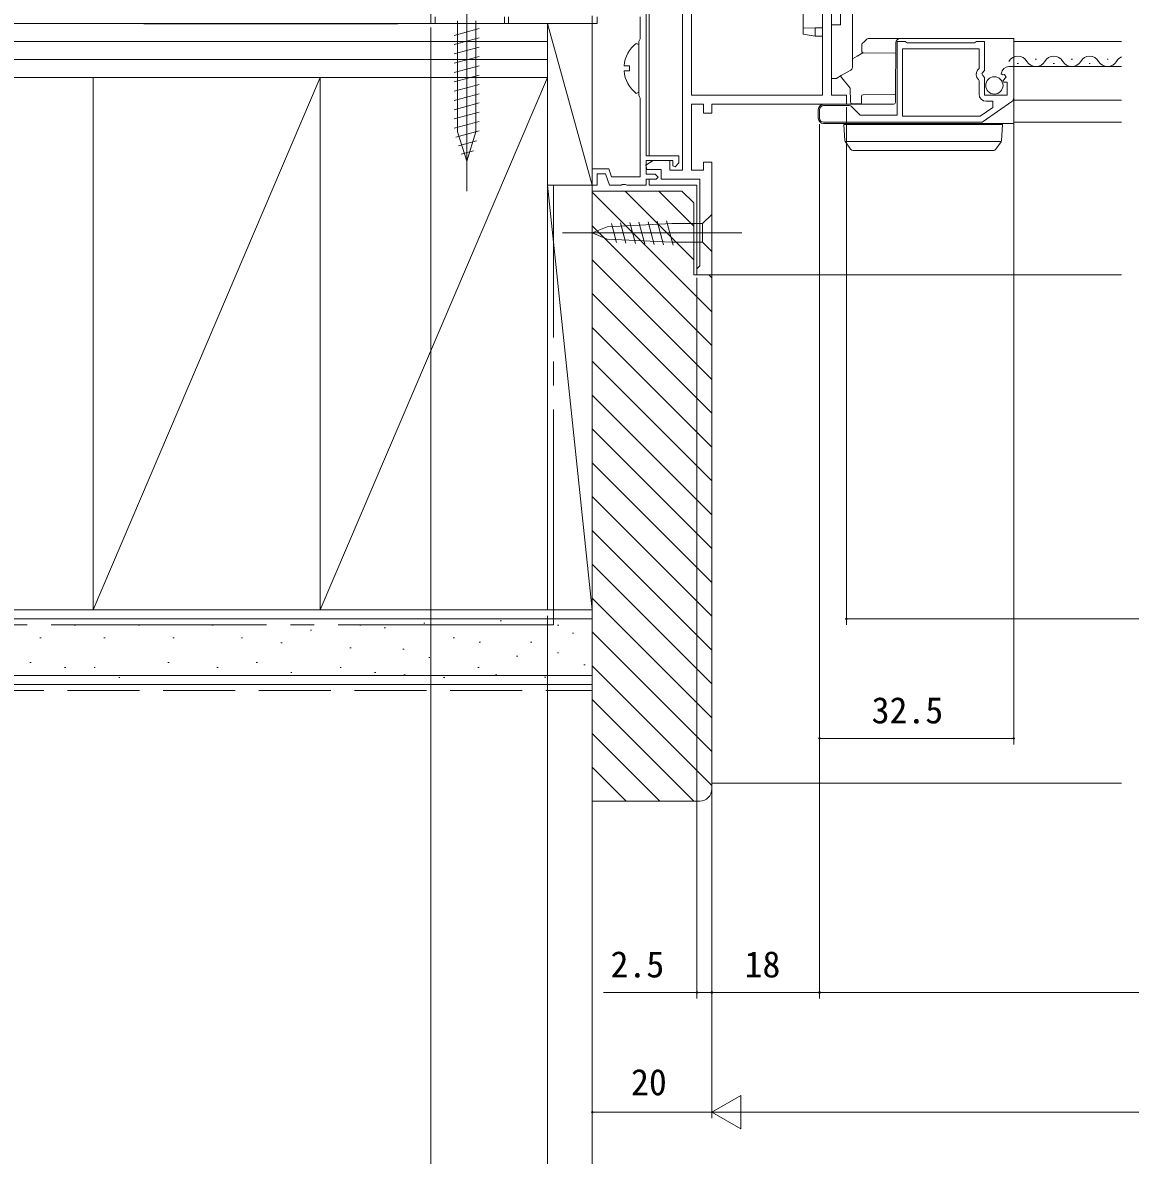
# Model space of a CAD drawing. Units: millimetres, scale not verified. Extents: x -495 to 495, y -800 to 801.
# Drawn here: x -255.3 to -70, y -647.2 to -457.9 of the extents above; entities that cross this region are included whole.
import ezdxf
from ezdxf.enums import TextEntityAlignment as Align

# ---------------------------------------------------------------- set-up
doc = ezdxf.new("R2010")
doc.units = ezdxf.units.MM
doc.header["$LTSCALE"] = 4
doc.linetypes.add('CHAIN2', pattern=[12, 9, -1, 1, -1])
doc.linetypes.add('DASHED3', pattern=[4, 3, -1])
for name, color, linetype, lineweight in [('0-2_YKK_ZWAK', 2, 'Continuous', 9), ('0-3_YKK_11', 4, 'Continuous', 9), ('0-4_YKK_12', 6, 'Continuous', 9), ('0-5_YKK_13', 7, 'Continuous', 9), ('0-7_YSS_K', 3, 'Continuous', 9)]:
    doc.layers.add(name, color=color, linetype=linetype, lineweight=lineweight)
doc.styles.add('ＭＳ ゴシック', font='')
doc.styles.get('ＭＳ ゴシック').set_extended_font_data('MS Gothic')

msp = doc.modelspace()

# ---------------------------------------------------------------- linework, layer by layer
at = {"layer": '0-2_YKK_ZWAK'}
for p, q in [((-150.5, -455.509), (-150.5, -480.109)), ((-89.5, -461.009), (-71.5, -461.009)), ((-89.5, -465.209), (-71.5, -465.209)), ((-88.905, -464.709), (-88.705, -464.709)), ((-85.905, -463.949), (-85.705, -463.949)), ((-82.905, -464.709), (-82.705, -464.709)), ((-79.905, -463.949), (-79.705, -463.949)), ((-76.905, -464.709), (-76.705, -464.709)), ((-73.905, -463.949), (-73.705, -463.949)), ((-89.5, -470.809), (-71.5, -470.809)), ((-89.5, -474.509), (-71.5, -474.509)), ((-71.5, -500.009), (-142.5, -500.009))]:
    msp.add_line(p, q, dxfattribs=at)
for points in [[(-150.5, -484.009), (-150.5, -485.009), (-142.5, -485.009)], [(-150.5, -485.009), (-142.5, -485.009), (-142.5, -500.009)]]:
    msp.add_lwpolyline(points, dxfattribs=at)
for centre, start, end in [((-88.805, -465.168), 29.20254, 150.79746), ((-82.805, -465.168), 29.20254, 150.79746), ((-76.805, -465.168), 29.20254, 150.79746), ((-70.805, -465.168), 113.8725, 150.79746), ((-85.805, -463.491), 209.20254, 330.79746), ((-79.805, -463.491), 209.20254, 330.79746), ((-73.805, -463.491), 209.20254, 330.79746)]:
    msp.add_arc(centre, 1.718, start, end, dxfattribs=at)
at = {"layer": '0-3_YKK_11'}
for p, q in [((-116.499, -465.362), (-116.499, -449.062)), ((-118.499, -458.209), (-118.499, -452.709)), ((-182.55, -457.559), (-182.55, -476.093)), ((-179.45, -476.093), (-179.45, -457.559)), ((-119.999, -458.209), (-118.499, -458.209)), ((-119.999, -458.209), (-119.999, -466.909)), ((-183.1, -459.986), (-178.9, -458.86)), ((-124.699, -458.463), (-124.699, -458.763)), ((-124.699, -459.461), (-124.699, -459.757)), ((-124.699, -459.757), (-122.699, -460.109)), ((-120, -458.722), (-119.999, -458.722)), ((-120, -460.109), (-119.999, -460.109)), ((-183.1, -461.539), (-178.9, -460.413)), ((-183.1, -463.092), (-178.9, -461.966)), ((-152.642, -461.317), (-152.2, -461.534)), ((-114.913, -461.505), (-114.918, -462.105)), ((-114.913, -461.505), (-114.913, -461.503)), ((-114.854, -461.363), (-114.488, -460.997)), ((-114.488, -460.997), (-114.205, -460.714)), ((-113.71, -460.509), (-108.51, -460.509)), ((-109.21, -461.203), (-109.287, -470.009)), ((-94.467, -460.509), (-108.51, -460.509)), ((-94.467, -460.509), (-92.34, -460.509)), ((-91.35, -460.509), (-92.34, -460.509)), ((-91.35, -460.509), (-89.5, -460.509)), ((-89.5, -460.509), (-89.5, -461.203)), ((-89.5, -465.209), (-89.5, -461.203)), ((-183.1, -464.644), (-178.9, -463.519)), ((-114.922, -462.605), (-114.918, -462.105)), ((-109.225, -462.955), (-114.625, -462.907)), ((-183.1, -466.197), (-178.9, -465.072)), ((-89.5, -470.009), (-89.5, -465.209)), ((-183.1, -467.75), (-178.9, -466.625)), ((-119.999, -466.909), (-119.999, -467.209)), ((-119.999, -467.209), (-119.252, -467.196)), ((-119.107, -467.156), (-118.352, -466.72)), ((-183.1, -469.303), (-178.9, -468.178)), ((-183.1, -470.856), (-178.9, -469.731)), ((-183.1, -472.409), (-178.9, -471.284)), ((-109.597, -471.509), (-121.3, -471.509)), ((-116.53, -471.409), (-114.999, -471.409)), ((-115, -471.509), (-114.997, -471.207)), ((-114.997, -471.207), (-114.989, -470.209)), ((-114.691, -469.912), (-109.286, -469.864)), ((-109.287, -470.009), (-109.297, -471.212)), ((-89.5, -471.109), (-89.5, -470.009)), ((-89.5, -474.549), (-89.5, -471.109)), ((-183.1, -473.962), (-178.9, -472.837)), ((-122.2, -472.409), (-122.2, -473.809)), ((-183.1, -475.515), (-178.9, -474.389)), ((-121.3, -474.709), (-94.981, -474.709)), ((-116.9, -474.909), (-92.397, -474.909)), ((-111.886, -474.909), (-111.884, -474.709)), ((-92.397, -474.909), (-91.399, -474.909)), ((-91.399, -474.909), (-91.565, -477.625)), ((-182.841, -476.998), (-178.9, -475.942)), ((-181, -481.009), (-182.55, -476.093)), ((-181, -481.009), (-179.45, -476.093)), ((-182.39, -478.43), (-179.354, -477.617)), ((-117.714, -477.712), (-91.583, -477.712)), ((-117.664, -477.799), (-117.676, -477.783)), ((-116.785, -479.004), (-117.664, -477.799)), ((-91.633, -477.799), (-92.512, -479.004)), ((-91.622, -477.783), (-91.633, -477.799)), ((-181.938, -479.862), (-179.888, -479.313)), ((-115.977, -479.209), (-116.381, -479.209)), ((-93.32, -479.209), (-115.977, -479.209)), ((-92.916, -479.209), (-93.32, -479.209)), ((-156.792, -491.425), (-155.932, -494.634)), ((-155.259, -491.352), (-154.359, -494.709)), ((-153.725, -491.279), (-152.786, -494.784)), ((-152.192, -491.206), (-151.213, -494.859)), ((-150.659, -491.133), (-149.64, -494.934)), ((-149.126, -491.06), (-148.067, -495.009)), ((-147.592, -490.987), (-146.494, -495.084)), ((-141.55, -491.459), (-146.667, -491.459)), ((-141.55, -494.559), (-141.55, -491.459)), ((-140, -494.559), (-140, -491.459)), ((-146.667, -494.559), (-141.55, -494.559))]:
    msp.add_line(p, q, dxfattribs=at)
at = {"layer": '0-3_YKK_11', "linetype": 'CHAIN2'}
for p, q in [((-181, -451.009), (-181, -486.009)), ((-135, -493.009), (-165, -493.009))]:
    msp.add_line(p, q, dxfattribs=at)
at = {"layer": '0-3_YKK_11'}
for points in [[(-124.699, -452.155), (-124.699, -452.455), (-124.699, -458.463)], [(-122.699, -458.746), (-124.699, -458.763), (-124.699, -459.461)], [(-122.699, -459.809), (-122.699, -458.746), (-121.5, -458.735)], [(-122.699, -460.109), (-122.699, -460.109), (-121.5, -460.109)], [(-152.2, -461.534), (-152.2, -469.485), (-152.642, -469.702)], [(-116.5, -463.914), (-115.721, -463.451), (-114.754, -462.877)], [(-154.683, -465.934), (-153.8, -465.934), (-153.8, -465.084), (-154.683, -465.084)], [(-118.352, -466.72), (-116.845, -465.85), (-116.749, -465.795)], [(-118.489, -466.8), (-116.851, -468.785), (-116.83, -471.112)], [(-117.733, -477.625), (-117.899, -474.909), (-116.9, -474.909)], [(-94.981, -474.709), (-89.5, -474.709), (-89.5, -474.549)], [(-140, -491.459), (-140, -489.909), (-141.55, -491.459)], [(-160, -493.009), (-157.505, -491.976), (-146.667, -491.459)], [(-160, -493.009), (-157.505, -494.043), (-146.667, -494.559)], [(-140, -494.559), (-140, -496.109), (-141.55, -494.559)]]:
    msp.add_lwpolyline(points, dxfattribs=at)
msp.add_circle((-92.75, -468.361), 1.45, dxfattribs=at)
for centre, radius, start, end in [((-149.4, -465.509), 5.3, 127.71407, 175.4006), ((-114.713, -461.505), 0.2, 135, 179.5), ((-113.71, -461.209), 0.7, 90, 135), ((-108.51, -461.209), 0.7, 90, 179.5), ((-114.622, -462.607), 0.3, 179.5, 269.5), ((-116.999, -465.362), 0.5, 300, 0), ((-149.4, -465.509), 5.3, 184.59944, 232.28591), ((-119.257, -466.896), 0.3, 271, 300), ((-121.3, -472.409), 0.9, 90, 180), ((-116.53, -471.109), 0.3, 180.4999, 270), ((-114.689, -470.212), 0.3, 90.5, 179.5), ((-109.597, -471.209), 0.3, 270, 359.5), ((-121.3, -473.809), 0.9, 180, 270), ((-110.695, -475.009), 0.3, 19.47122, 90), ((-96.905, -475.009), 0.3, 90, 160.52878), ((-117.433, -477.606), 0.3, 183.5, 216.09486), ((-116.381, -478.709), 0.5, 216.09486, 270), ((-92.916, -478.709), 0.5, 270, 323.90514), ((-91.864, -477.606), 0.3, 323.90514, 356.5)]:
    msp.add_arc(centre, radius, start, end, dxfattribs=at)
for centre, major_axis, ratio, start_param, end_param in [((-122.673, -459.809), (-0.026, -0.3), 0.086179, 4.7350077, 6.2756457), ((-124.4, -459.809), (-1.701, 0), 0.176327, 3.1265135, 3.1415927)]:
    msp.add_ellipse(centre, major_axis=major_axis, ratio=ratio, start_param=start_param, end_param=end_param, dxfattribs=at)
at = {"layer": '0-4_YKK_12'}
for p, q in [((-187, -458.659), (-187, -661)), ((-89.5, -471.444), (-89.5, -578.525)), ((-117.5, -472.009), (-117.5, -558.525)), ((-122, -474.809), (-122, -621)), ((-122, -474.809), (-122, -621)), ((-122, -474.809), (-122, -578.525)), ((-160, -485.709), (-160, -641)), ((-160, -485.709), (-160, -661)), ((-160, -485.709), (-160, -661)), ((-142.5, -500.509), (-142.5, -621)), ((-140, -500.509), (-140, -641)), ((-140, -500.509), (-140, -641)), ((-140, -500.509), (-140, -621)), ((-140, -500.509), (-140, -621)), ((-167.5, -557.009), (-167.5, -681)), ((-117.5, -557.525), (117.5, -557.525)), ((-122, -577.525), (-89.5, -577.525)), ((-140, -620), (-122, -620)), ((-122, -620), (122, -620)), ((-140, -640), (-135.15, -637.2)), ((-135.15, -642.8), (-135.15, -637.2)), ((-140, -640), (-160, -640)), ((-140, -640), (-135.15, -642.8)), ((-140, -640), (-130.301, -640)), ((134.4, -640), (-134.4, -640))]:
    msp.add_line(p, q, dxfattribs=at)
msp.add_lwpolyline([(-140, -620), (-142.5, -620), (-158.14, -620)], dxfattribs=at)
for centre, start, end in [((-117.5, -557.525), 0, 180), ((-117.5, -557.525), 180, 0), ((-122, -577.525), 0, 180), ((-122, -577.525), 180, 0), ((-89.5, -577.525), 0, 180), ((-89.5, -577.525), 180, 0), ((-142.5, -620), 0, 180), ((-142.5, -620), 180, 0), ((-140, -620), 0, 180), ((-140, -620), 0, 180), ((-140, -620), 180, 0), ((-140, -620), 180, 0), ((-122, -620), 0, 180), ((-122, -620), 0, 180), ((-122, -620), 180, 0), ((-122, -620), 180, 0), ((-160, -640), 0, 180), ((-160, -640), 180, 0)]:
    msp.add_arc(centre, 0.128, start, end, dxfattribs=at)
at = {"layer": '0-5_YKK_13'}
for p, q in [((-94.619, -474.383), (-89.799, -471.018)), ((-122, -472.409), (-122, -473.809)), ((-117.09, -471.709), (-121.3, -471.709)), ((-121.3, -474.509), (-95.02, -474.509))]:
    msp.add_line(p, q, dxfattribs=at)
for points in [[(-120, -446.509), (-120, -470.009), (-117.5, -470.009), (-117.5, -471.509), (-140, -471.509), (-140, -473.009), (-141.4, -473.009), (-141.4, -471.509), (-143.4, -471.509), (-143.4, -482.509), (-141.4, -482.509), (-141.4, -481.209), (-140, -481.209), (-140, -500.009), (-142.5, -500.009), (-142.5, -499.009), (-142, -498.509), (-142, -484.009), (-148.5, -484.009), (-148.5, -482.409), (-150.862, -482.409), (-151.067, -481.666), (-149.8, -480.909), (-147, -480.909), (-147, -482.509), (-144.9, -482.509)], [(-144.9, -482.509), (-144.9, -454.509), (-149, -454.509), (-149.5, -455.009), (-150, -455.509), (-151, -455.509), (-151, -453.009), (-137.5, -453.009), (-137, -452.509), (-136.5, -452.009), (-136, -452.009), (-135.5, -452.509), (-135, -453.009), (-128.5, -453.009), (-128.5, -448.009), (-130.1, -448.009), (-130.1, -449.682), (-130.4, -449.856), (-131.6, -449.163), (-131.6, -446.509), (-123.6, -446.509)], [(-121.5, -470.009), (-121.5, -448.009), (-127, -448.009), (-127, -452.509)], [(-151, -452.009), (-151, -480.109), (-145.5, -480.109), (-145.5, -481.309), (-146.123, -481.963), (-146.5, -481.812), (-146.5, -480.909), (-151, -480.909), (-151, -483.209), (-149.5, -483.209), (-149, -483.709), (-149.3, -484.009), (-151, -484.009), (-151, -485.009), (-154.242, -485.009), (-154.425, -484.889), (-154.975, -484.889)], [(-186.3, -456.909), (-186.3, -458.009), (-187, -458.009), (-187, -456.009)], [(-129, -454.509), (-143.4, -454.509), (-143.4, -470.009), (-121.5, -470.009)], [(-174, -456.909), (-174, -458.009), (-174.7, -458.009), (-174.7, -456.909)], [(-159.2, -456.909), (-159.2, -458.009), (-160, -458.009), (-160, -456.736)], [(-154.975, -484.889), (-155.158, -485.009), (-157.1, -485.009), (-157.792, -483.109), (-159.2, -483.109), (-159.2, -485.009), (-160, -485.009), (-160, -482.309), (-157.231, -482.309), (-156.758, -483.609), (-152, -483.609), (-152, -470.456), (-152.1, -470.233), (-152.2, -470.009), (-152.2, -461.009), (-152.1, -460.786), (-152, -460.562), (-152, -456.909)], [(-91.599, -466.391), (-91.348, -466.602), (-91.029, -466.517), (-90.759, -466.985), (-91.336, -467.562), (-91.234, -467.809), (-90.6, -467.809), (-90.6, -470.009), (-94.4, -470.009), (-94.4, -467.009), (-94.7, -466.709), (-94.853, -466.381), (-94.4, -465.841), (-94.4, -461.009), (-95.727, -461.009), (-95.9, -461.109), (-96.073, -461.209), (-107.327, -461.209), (-107.5, -461.109), (-107.673, -461.009), (-109, -461.009), (-109, -473.309), (-115.2, -473.309), (-116.595, -471.914)], [(-95.115, -473.509), (-108.1, -473.509), (-108.1, -462.209), (-95.3, -462.209), (-95.3, -465.513), (-95.543, -465.802)], [(-89.5, -470.444), (-89.5, -465.209), (-90.305, -465.209)], [(-95.407, -467.352), (-95.3, -467.582), (-95.3, -469.809)], [(-94.1, -471.009), (-93, -471.009), (-93, -472.033), (-95.115, -473.509), (-108.1, -473.509)]]:
    msp.add_lwpolyline(points, dxfattribs=at)
for centre, radius, start, end in [((-94.7, -466.509), 1.1, 139.99999, 229.99481), ((-90.305, -466.509), 1.3, 89.99998, 174.7841), ((-94.1, -469.809), 1.2, 180.00001, 269.99999), ((-90.2, -470.444), 0.7, 304.91937, 359.99998), ((-121.3, -472.409), 0.7, 90.00001, 179.99999), ((-117.09, -472.409), 0.7, 45.00004, 90.00003), ((-121.3, -473.809), 0.7, 180.00001, 269.99999), ((-95.02, -473.809), 0.7, 269.99992, 304.91935)]:
    msp.add_arc(centre, radius, start, end, dxfattribs=at)
at = {"layer": '0-7_YSS_K'}
for p, q in [((-359.747, -458.009), (-167.5, -458.009)), ((-235.002, -458.059), (-192.502, -458.059)), ((-160, -485.009), (-167.5, -458.009)), ((-167.5, -467.009), (-167.5, -458.009)), ((-359.747, -461.009), (-167.5, -461.009)), ((-359.747, -464.009), (-167.5, -464.009)), ((-167.5, -467.009), (-359.747, -467.009)), ((-205.5, -467.009), (-243.5, -556.009)), ((-167.5, -467.009), (-205.5, -467.009)), ((-167.5, -556.009), (-167.5, -485.009)), ((-167.5, -485.009), (-159.999, -556.009)), ((-140, -506.186), (-160, -486.186)), ((-143, -497.529), (-154.52, -486.009)), ((-143, -491.872), (-148.866, -486.006)), ((-140, -511.843), (-160, -491.843)), ((-140, -517.5), (-160, -497.5)), ((-140, -500.529), (-140.52, -500.009)), ((-140, -523.156), (-160, -503.156)), ((-140, -528.813), (-160, -508.813)), ((-140, -534.47), (-160, -514.47)), ((-140, -540.127), (-160, -520.127)), ((-140, -545.784), (-160, -525.784)), ((-140, -551.441), (-160, -531.441)), ((-140, -557.098), (-160, -537.098)), ((-140, -562.754), (-160, -542.754)), ((-140, -568.411), (-160, -548.411)), ((-140, -574.068), (-160, -554.068)), ((-359.747, -556.009), (-160, -556.009)), ((-205.5, -556.009), (-167.5, -556.009)), ((-160, -568.509), (-160, -556.009)), ((-359.747, -557.509), (-160, -557.509)), ((-246.431, -558.575), (-246.631, -558.575)), ((-235.717, -558.575), (-235.917, -558.575)), ((-223.424, -558.575), (-223.624, -558.575)), ((-198.699, -558.575), (-198.899, -558.575)), ((-187.982, -558.229), (-188.182, -558.229)), ((-175.184, -557.839), (-175.384, -557.839)), ((-165.595, -558.575), (-165.795, -558.575)), ((-206.94, -559.399), (-207.14, -559.399)), ((-194.608, -559.008), (-194.808, -559.008)), ((-163.117, -559.921), (-163.317, -559.921)), ((-140, -579.725), (-160, -559.725)), ((-252.201, -560.723), (-252.401, -560.723)), ((-241.487, -560.723), (-241.686, -560.723)), ((-229.948, -560.723), (-230.148, -560.723)), ((-218.479, -560.723), (-218.679, -560.723)), ((-211.885, -561.547), (-212.085, -561.547)), ((-200.347, -562.372), (-200.547, -562.372)), ((-183.04, -560.723), (-183.24, -560.723)), ((-178.692, -561.457), (-178.892, -561.457)), ((-170.117, -561.457), (-170.317, -561.457)), ((-191.49, -562.627), (-191.69, -562.627)), ((-187.161, -564.02), (-187.361, -564.02)), ((-172.455, -563.796), (-172.655, -563.796)), ((-165.622, -563.196), (-165.822, -563.196)), ((-253.849, -564.844), (-254.049, -564.844)), ((-248.08, -565.668), (-248.28, -565.668)), ((-243.135, -565.668), (-243.335, -565.668)), ((-230.772, -564.844), (-230.972, -564.844)), ((-222.599, -565.668), (-222.799, -565.668)), ((-216.006, -564.844), (-216.206, -564.844)), ((-201.996, -565.668), (-202.195, -565.668)), ((-178.919, -565.668), (-179.119, -565.668)), ((-161.194, -565.209), (-161.394, -565.209)), ((-140, -585.382), (-160, -565.382)), ((-359.747, -567.009), (-160, -567.009)), ((-239.014, -567.317), (-239.214, -567.317)), ((-210.237, -566.492), (-210.437, -566.492)), ((-196.226, -566.492), (-196.426, -566.492)), ((-191.3, -566.914), (-191.5, -566.914)), ((-184.688, -567.317), (-184.888, -567.317)), ((-175.963, -566.914), (-176.163, -566.914)), ((-167.778, -567.304), (-167.978, -567.304)), ((-359.747, -568.509), (-160, -568.509)), ((-143.029, -588.009), (-160, -571.039)), ((-148.686, -588.009), (-160, -576.696)), ((-154.343, -588.009), (-160, -582.352)), ((-140, -585.009), (-71.5, -585.009))]:
    msp.add_line(p, q, dxfattribs=at)
at = {"layer": '0-7_YSS_K', "linetype": 'CHAIN2'}
for q in [(-166.502, -485.009), (-359.747, -558.509)]:
    msp.add_line((-166.502, -558.509), q, dxfattribs=at)
at = {"layer": '0-7_YSS_K', "linetype": 'DASHED3'}
msp.add_line((-359.747, -569.509), (-160, -569.509), dxfattribs=at)
at = {"layer": '0-7_YSS_K'}
msp.add_lwpolyline([(-167.5, -485.009), (-167.5, -458.009), (-160, -458.009), (-160, -485.009)], close=True, dxfattribs=at)
for points in [[(-205.5, -467.009), (-243.5, -467.009), (-243.5, -556.009), (-205.5, -556.009)], [(-167.5, -556.009), (-167.5, -467.009), (-205.5, -556.009)], [(-205.5, -467.009), (-205.5, -556.009), (-205.5, -467.009)], [(-167.5, -485.009), (-160, -485.009), (-160, -556.009), (-167.5, -556.009)], [(-160.005, -486.006), (-160.005, -588.006), (-142.005, -588.006)], [(-140.005, -586.006), (-140.005, -500.006), (-143.005, -500.006), (-143.005, -488.006), (-145.005, -486.006), (-160.005, -486.006)]]:
    msp.add_lwpolyline(points, dxfattribs=at)
msp.add_arc((-142.005, -586.006), 2, 270.00001, 359.99999, dxfattribs=at)

# ---------------------------------------------------------------- texts
at = {"layer": '0-4_YKK_12', "style": 'ＭＳ ゴシック'}
for s, p in [('32.5', (-113.27, -576.325)), ('2.5', (-156.94, -618.8)), ('18', (-134.52, -618.8)), ('20', (-153.52, -638.5))]:
    msp.add_text(s, height=4.399, dxfattribs=at).set_placement(p, align=Align.BOTTOM_LEFT)

doc.saveas('drawing.dxf')
